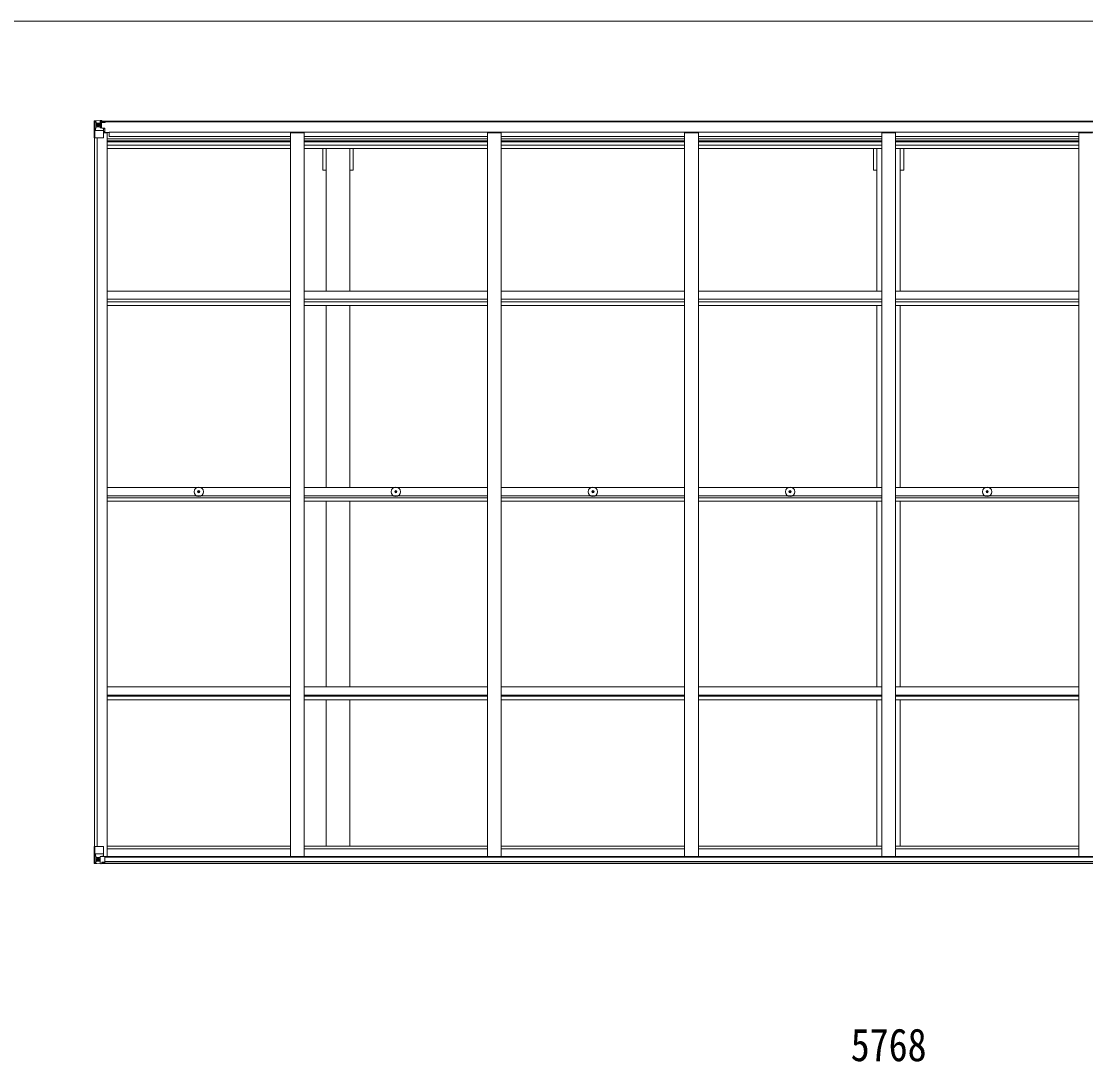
# Model space of a CAD drawing. Units: millimetres at full size, sheet at 1:25; details may follow other scales. Extents: x -6988 to 7066, y -4877 to 4823.
# Drawn here: x -300 to 3566, y 1042 to 4823 of the extents above; entities that cross this region are included whole.
import ezdxf
from ezdxf.enums import TextEntityAlignment as Align

# ---------------------------------------------------------------- set-up
doc = ezdxf.new("R2010")
doc.units = ezdxf.units.MM
doc.header["$LTSCALE"] = 25
for name, color, linetype, lineweight in [('0-1_本体', 4, 'Continuous', 9), ('0-2_部品', 7, 'Continuous', 9), ('0-A_寸法', 6, 'Continuous', 9), ('F-0_240', 7, 'Continuous', 9)]:
    doc.layers.add(name, color=color, linetype=linetype, lineweight=lineweight)
doc.styles.add('ＭＳ ゴシック', font='')
doc.styles.get('ＭＳ ゴシック').set_extended_font_data('MS Gothic')

msp = doc.modelspace()

# ---------------------------------------------------------------- linework, layer by layer
at = {"layer": '0-1_本体'}
for p, q in [((5712.63, 4459.92), (-12.37, 4459.92)), ((5712.64, 4457.86), (-12.37, 4457.86)), ((-1.87, 4417.63), (11.13, 4417.63)), ((11.13, 1787.71), (11.13, 4417.63)), ((18.63, 4404.59), (18.63, 4419.66)), ((18.63, 4419.66), (5681.63, 4419.66)), ((677.13, 4417.63), (727.13, 4417.63)), ((677.13, 1787.71), (677.13, 4417.63)), ((727.13, 1787.71), (727.13, 4417.63)), ((1393.13, 4417.63), (1443.13, 4417.63)), ((1393.13, 1787.71), (1393.13, 4417.63)), ((1443.13, 1787.71), (1443.13, 4417.63)), ((2109.13, 4417.63), (2159.13, 4417.63)), ((2109.13, 1787.71), (2109.13, 4417.63)), ((2159.13, 1787.71), (2159.13, 4417.63)), ((2825.13, 4417.63), (2875.13, 4417.63)), ((2825.13, 1787.71), (2825.13, 4417.63)), ((2875.13, 1787.71), (2875.13, 4417.63)), ((3541.13, 4417.63), (3591.13, 4417.63)), ((3541.13, 1787.71), (3541.13, 4417.63)), ((-33.87, 1824.06), (-33.87, 4399.15)), ((-24.87, 1824.06), (-24.87, 4399.15)), ((-24.17, 1824.06), (-24.17, 4399.15)), ((677.13, 4395.22), (11.13, 4395.22)), ((11.13, 4388.15), (677.13, 4388.15)), ((677.13, 4384.36), (11.13, 4384.36)), ((677.13, 4373.02), (11.13, 4373.02)), ((677.13, 4404.59), (18.63, 4404.59)), ((1393.13, 4404.59), (727.13, 4404.59)), ((1393.13, 4395.22), (727.13, 4395.22)), ((727.13, 4388.15), (1393.13, 4388.15)), ((1393.13, 4384.36), (727.13, 4384.36)), ((1393.13, 4373.02), (727.13, 4373.02)), ((2109.13, 4404.59), (1443.13, 4404.59)), ((2109.13, 4395.22), (1443.13, 4395.22)), ((1443.13, 4388.15), (2109.13, 4388.15)), ((2109.13, 4384.36), (1443.13, 4384.36)), ((2109.13, 4373.02), (1443.13, 4373.02)), ((2825.13, 4404.59), (2159.13, 4404.59)), ((2825.13, 4395.22), (2159.13, 4395.22)), ((2159.13, 4388.15), (2825.13, 4388.15)), ((2825.13, 4384.36), (2159.13, 4384.36)), ((2825.13, 4373.02), (2159.13, 4373.02)), ((3541.13, 4404.59), (2875.13, 4404.59)), ((3541.13, 4395.22), (2875.13, 4395.22)), ((2875.13, 4388.15), (3541.13, 4388.15)), ((3541.13, 4384.36), (2875.13, 4384.36)), ((3541.13, 4373.02), (2875.13, 4373.02)), ((677.13, 4360.19), (11.13, 4360.19)), ((1393.13, 4360.19), (727.13, 4360.19)), ((807.63, 3842.62), (807.63, 4360.19)), ((892.63, 3842.62), (892.63, 4360.19)), ((905.13, 4281.42), (905.13, 4360.19)), ((2109.13, 4360.19), (1443.13, 4360.19)), ((2825.13, 4360.19), (2159.13, 4360.19)), ((2807.63, 3842.62), (2807.63, 4360.19)), ((3541.13, 4360.19), (2875.13, 4360.19)), ((2892.63, 3842.62), (2892.63, 4360.19)), ((2905.13, 4281.42), (2905.13, 4360.19)), ((905.13, 4281.42), (892.63, 4281.42)), ((2905.13, 4281.42), (2892.63, 4281.42)), ((677.13, 3842.33), (11.13, 3842.33)), ((1393.13, 3842.33), (727.13, 3842.33)), ((2109.13, 3842.33), (1443.13, 3842.33)), ((2825.13, 3842.33), (2159.13, 3842.33)), ((3541.13, 3842.33), (2875.13, 3842.33)), ((677.13, 3813.36), (11.13, 3813.36)), ((677.13, 3803.25), (11.13, 3803.25)), ((677.13, 3790.39), (11.13, 3790.39)), ((1393.13, 3813.36), (727.13, 3813.36)), ((1393.13, 3803.25), (727.13, 3803.25)), ((1393.13, 3790.39), (727.13, 3790.39)), ((807.63, 3127.84), (807.63, 3790.67)), ((892.63, 3127.84), (892.63, 3790.67)), ((2109.13, 3813.36), (1443.13, 3813.36)), ((2109.13, 3803.25), (1443.13, 3803.25)), ((2109.13, 3790.39), (1443.13, 3790.39)), ((2825.13, 3813.36), (2159.13, 3813.36)), ((2825.13, 3803.25), (2159.13, 3803.25)), ((2825.13, 3790.39), (2159.13, 3790.39)), ((2807.63, 3127.84), (2807.63, 3790.67)), ((3541.13, 3813.36), (2875.13, 3813.36)), ((3541.13, 3803.25), (2875.13, 3803.25)), ((3541.13, 3790.39), (2875.13, 3790.39)), ((2892.63, 3127.84), (2892.63, 3790.67)), ((677.13, 3127.92), (11.13, 3127.92)), ((677.13, 3098.49), (11.13, 3098.49)), ((1393.13, 3127.92), (727.13, 3127.92)), ((1393.13, 3098.49), (727.13, 3098.49)), ((2109.13, 3127.92), (1443.13, 3127.92)), ((2109.13, 3098.49), (1443.13, 3098.49)), ((2825.13, 3127.92), (2159.13, 3127.92)), ((2825.13, 3098.49), (2159.13, 3098.49)), ((3541.13, 3127.92), (2875.13, 3127.92)), ((2875.13, 3127.92), (2877.63, 3127.92)), ((3541.13, 3098.49), (2875.13, 3098.49)), ((677.13, 3091.28), (11.13, 3091.28)), ((677.13, 3078.31), (11.13, 3078.31)), ((1393.13, 3091.28), (727.13, 3091.28)), ((1393.13, 3078.31), (727.13, 3078.31)), ((807.63, 2403.93), (807.63, 3078.3)), ((892.63, 2403.93), (892.63, 3078.3)), ((2109.13, 3091.28), (1443.13, 3091.28)), ((2109.13, 3078.31), (1443.13, 3078.31)), ((2825.13, 3091.28), (2159.13, 3091.28)), ((2825.13, 3078.31), (2159.13, 3078.31)), ((2807.63, 2403.93), (2807.63, 3078.3)), ((3541.13, 3091.28), (2875.13, 3091.28)), ((2875.13, 3078.37), (2877.63, 3078.37)), ((3541.13, 3078.31), (2875.13, 3078.31)), ((2892.63, 2403.93), (2892.63, 3078.3)), ((677.13, 2403.98), (11.13, 2403.98)), ((1393.13, 2403.98), (727.13, 2403.98)), ((2109.13, 2403.98), (1443.13, 2403.98)), ((2825.13, 2403.98), (2159.13, 2403.98)), ((3541.13, 2403.98), (2875.13, 2403.98)), ((677.13, 2374.2), (11.13, 2374.2)), ((677.13, 2370.22), (11.13, 2370.22)), ((1393.13, 2374.2), (727.13, 2374.2)), ((1393.13, 2370.22), (727.13, 2370.22)), ((2109.13, 2374.2), (1443.13, 2374.2)), ((2109.13, 2370.22), (1443.13, 2370.22)), ((2825.13, 2374.2), (2159.13, 2374.2)), ((2825.13, 2370.22), (2159.13, 2370.22)), ((3541.13, 2374.2), (2875.13, 2374.2)), ((3541.13, 2370.22), (2875.13, 2370.22)), ((677.13, 2357.2), (11.13, 2357.2)), ((1393.13, 2357.2), (727.13, 2357.2)), ((807.63, 1824.95), (807.63, 2356.86)), ((892.63, 1824.95), (892.63, 2356.86)), ((2109.13, 2357.2), (1443.13, 2357.2)), ((2825.13, 2357.2), (2159.13, 2357.2)), ((2807.63, 1824.95), (2807.63, 2356.86)), ((3541.13, 2357.2), (2875.13, 2357.2)), ((2892.63, 1824.95), (2892.63, 2356.86)), ((677.13, 1824.95), (10.82, 1824.95)), ((1393.13, 1824.95), (727.13, 1824.95)), ((2109.13, 1824.95), (1443.13, 1824.95)), ((2825.13, 1824.95), (2159.13, 1824.95)), ((3541.13, 1824.95), (2875.13, 1824.95)), ((2.09, 1787.71), (5698.17, 1787.71)), ((2.63, 1785.35), (5697.63, 1785.35)), ((677.13, 1815.82), (10.55, 1815.82)), ((1393.13, 1815.82), (727.13, 1815.82)), ((2109.13, 1815.82), (1443.13, 1815.82)), ((2825.13, 1815.82), (2159.13, 1815.82)), ((3541.13, 1815.82), (2875.13, 1815.82)), ((-7.37, 1763.21), (5707.63, 1763.21)), ((-7.37, 1762.26), (5707.63, 1762.26)), ((2.63, 1769.7), (5697.63, 1769.7))]:
    msp.add_line(p, q, dxfattribs=at)
for points in [[(807.63, 4281.42), (795.13, 4281.42), (795.13, 4360.19)], [(2807.63, 4281.42), (2795.13, 4281.42), (2795.13, 4360.19)]]:
    msp.add_lwpolyline(points, dxfattribs=at)
at = {"layer": '0-2_部品'}
for p, q in [((-35.87, 4459.87), (-35.87, 4459.83)), ((-34.93, 4460.87), (-34.93, 4460.87)), ((-34.93, 4460.83), (-34.93, 4460.87)), ((-25.96, 4461.26), (-33.88, 4460.79)), ((-33.02, 4459.81), (-33.03, 4459.75)), ((-33.03, 4399.16), (-33.03, 4459.75)), ((-29.06, 4456.37), (-31.79, 4460.04)), ((-28.2, 4452.86), (-25.87, 4452.92)), ((-28.2, 4439.39), (-28.2, 4452.86)), ((-13.87, 4462.05), (-25.87, 4461.26)), ((-25.87, 4452.92), (-13.87, 4452.92)), ((-14.87, 4452.92), (-13.87, 4452.92)), ((-7.37, 4462.56), (-13.87, 4462.16)), ((-13.87, 4436.06), (-13.87, 4462.16)), ((-13.87, 4461.28), (-7.37, 4461.67)), ((-12.37, 4456.45), (-13.87, 4456.45)), ((-12.37, 4452.92), (-13.87, 4452.92)), ((-7.37, 4460.75), (-12.37, 4460.66)), ((-11.87, 4456.09), (-12.37, 4456.09)), ((-8.37, 4451.16), (-12.37, 4451.16)), ((-12.26, 4454.79), (-8.37, 4454.79)), ((-11.87, 4457.12), (-11.87, 4455.17)), ((-3.87, 4457.12), (-11.87, 4457.12)), ((-3.87, 4457.09), (-11.87, 4457.09)), ((-1.87, 4455.25), (-11.87, 4455.17)), ((-11.87, 4455), (-11.87, 4455.17)), ((-11.87, 4455.17), (-11.87, 4455.17)), ((-8.37, 4435.06), (-8.37, 4455.03)), ((-7.37, 4461.67), (-7.37, 4462.56)), ((-7.37, 4461.16), (-7.37, 4461.67)), ((-7.37, 4461.16), (-7.37, 4460.75)), ((-7.37, 4460.75), (-7.37, 4459.93)), ((-5.37, 4457.87), (-5.37, 4457.12)), ((-2.37, 4460.36), (-2.37, 4459.93)), ((-2.07, 4460.36), (-2.37, 4460.36)), ((-2.07, 4460.36), (-0.38, 4459.93)), ((-1.87, 4456.86), (3.13, 4456.86)), ((-1.87, 4455.25), (-1.87, 4456.86)), ((3.13, 4457.87), (3.13, 4456.86)), ((3.13, 4456.86), (4.13, 4456.86)), ((4.13, 4456.86), (4.13, 4457.87)), ((4.13, 4456.86), (4.13, 4455.3)), ((4.13, 4455.18), (4.13, 4455.3)), ((-32.48, 4426.04), (-28.34, 4438.13)), ((-32.48, 4426.04), (-25.87, 4425.83)), ((-25.87, 4439.36), (-28.2, 4439.39)), ((-25.87, 4439.36), (-13.87, 4439.36)), ((-25.87, 4439.36), (-25.87, 4439.36)), ((-25.87, 4425.83), (-1.87, 4425.83)), ((-20.39, 4445.72), (-20.39, 4444.76)), ((-12.37, 4439.36), (-13.87, 4439.36)), ((-13.04, 4435.81), (-2.69, 4434.15)), ((-13.04, 4435.17), (-13.04, 4435.81)), ((-2.69, 4433.52), (-13.04, 4435.17)), ((-8.37, 4442.96), (-12.37, 4442.96)), ((-2.69, 4434.15), (-2.69, 4433.52)), ((-2.42, 4434.07), (1.63, 4434.04)), ((-1.87, 4400.16), (-1.87, 4433.26)), ((2.63, 4422.16), (-1.87, 4422.16)), ((18.63, 4418.24), (-1.87, 4418.24)), ((2.63, 4434.03), (1.63, 4434.04)), ((1.63, 4432.31), (2.63, 4432.31)), ((2.63, 4418.24), (2.63, 4434.03)), ((-33.03, 4399.16), (-2.87, 4399.16)), ((341.89, 3113.71), (342.99, 3113.73)), ((341.89, 3112.71), (342.99, 3112.69)), ((342.99, 3113.73), (343.51, 3113.83)), ((342.99, 3112.69), (343.51, 3112.59)), ((343.61, 3114.35), (343.51, 3113.83)), ((343.61, 3112.08), (343.51, 3112.59)), ((343.63, 3115.46), (343.61, 3114.35)), ((343.63, 3110.97), (343.61, 3112.08)), ((344.63, 3115.46), (344.65, 3114.35)), ((344.63, 3110.97), (344.65, 3112.08)), ((344.65, 3114.35), (344.75, 3113.83)), ((344.65, 3112.08), (344.75, 3112.59)), ((345.27, 3113.73), (344.75, 3113.83)), ((345.27, 3112.69), (344.75, 3112.59)), ((346.38, 3113.71), (345.27, 3113.73)), ((346.38, 3112.71), (345.27, 3112.69)), ((1057.89, 3113.71), (1058.99, 3113.73)), ((1057.89, 3112.71), (1058.99, 3112.69)), ((1058.99, 3113.73), (1059.51, 3113.83)), ((1058.99, 3112.69), (1059.51, 3112.59)), ((1059.61, 3114.35), (1059.51, 3113.83)), ((1059.61, 3112.08), (1059.51, 3112.59)), ((1059.63, 3115.46), (1059.61, 3114.35)), ((1059.63, 3110.97), (1059.61, 3112.08)), ((1060.63, 3115.46), (1060.65, 3114.35)), ((1060.63, 3110.97), (1060.65, 3112.08)), ((1060.65, 3114.35), (1060.75, 3113.83)), ((1060.65, 3112.08), (1060.75, 3112.59)), ((1061.27, 3113.73), (1060.75, 3113.83)), ((1061.27, 3112.69), (1060.75, 3112.59)), ((1062.38, 3113.71), (1061.27, 3113.73)), ((1062.38, 3112.71), (1061.27, 3112.69)), ((1773.89, 3113.71), (1774.99, 3113.73)), ((1773.89, 3112.71), (1774.99, 3112.69)), ((1774.99, 3113.73), (1775.51, 3113.83)), ((1774.99, 3112.69), (1775.51, 3112.59)), ((1775.61, 3114.35), (1775.51, 3113.83)), ((1775.61, 3112.08), (1775.51, 3112.59)), ((1775.63, 3115.46), (1775.61, 3114.35)), ((1775.63, 3110.97), (1775.61, 3112.08)), ((1776.63, 3115.46), (1776.65, 3114.35)), ((1776.63, 3110.97), (1776.65, 3112.08)), ((1776.65, 3114.35), (1776.75, 3113.83)), ((1776.65, 3112.08), (1776.75, 3112.59)), ((1777.27, 3113.73), (1776.75, 3113.83)), ((1777.27, 3112.69), (1776.75, 3112.59)), ((1778.38, 3113.71), (1777.27, 3113.73)), ((1778.38, 3112.71), (1777.27, 3112.69)), ((2489.89, 3113.71), (2490.99, 3113.73)), ((2489.89, 3112.71), (2490.99, 3112.69)), ((2490.99, 3113.73), (2491.51, 3113.83)), ((2490.99, 3112.69), (2491.51, 3112.59)), ((2491.61, 3114.35), (2491.51, 3113.83)), ((2491.61, 3112.08), (2491.51, 3112.59)), ((2491.63, 3115.46), (2491.61, 3114.35)), ((2491.63, 3110.97), (2491.61, 3112.08)), ((2492.63, 3115.46), (2492.65, 3114.35)), ((2492.63, 3110.97), (2492.65, 3112.08)), ((2492.65, 3114.35), (2492.75, 3113.83)), ((2492.65, 3112.08), (2492.75, 3112.59)), ((2493.27, 3113.73), (2492.75, 3113.83)), ((2493.27, 3112.69), (2492.75, 3112.59)), ((2494.38, 3113.71), (2493.27, 3113.73)), ((2494.38, 3112.71), (2493.27, 3112.69)), ((3205.89, 3113.71), (3206.99, 3113.73)), ((3205.89, 3112.71), (3206.99, 3112.69)), ((3206.99, 3113.73), (3207.51, 3113.83)), ((3206.99, 3112.69), (3207.51, 3112.59)), ((3207.61, 3114.35), (3207.51, 3113.83)), ((3207.61, 3112.08), (3207.51, 3112.59)), ((3207.63, 3115.46), (3207.61, 3114.35)), ((3207.63, 3110.97), (3207.61, 3112.08)), ((3208.63, 3115.46), (3208.65, 3114.35)), ((3208.63, 3110.97), (3208.65, 3112.08)), ((3208.65, 3114.35), (3208.75, 3113.83)), ((3208.65, 3112.08), (3208.75, 3112.59)), ((3209.27, 3113.73), (3208.75, 3113.83)), ((3209.27, 3112.69), (3208.75, 3112.59)), ((3210.38, 3113.71), (3209.27, 3113.73)), ((3210.38, 3112.71), (3209.27, 3112.69)), ((-35.87, 1824.07), (-2.87, 1824.07)), ((-35.87, 1763.36), (-35.87, 1824.07)), ((-33.03, 1824.07), (-33.03, 1763.48)), ((-1.87, 1823.07), (-1.87, 1789.97)), ((-32.48, 1797.18), (-25.87, 1797.4)), ((-32.48, 1797.18), (-28.34, 1785.1)), ((-25.87, 1783.87), (-28.2, 1783.84)), ((-28.2, 1783.84), (-28.2, 1770.36)), ((-25.87, 1797.4), (-1.87, 1797.4)), ((-25.87, 1783.87), (-25.87, 1783.87)), ((-13.87, 1783.87), (-25.87, 1783.87)), ((-13.87, 1787.85), (-7.37, 1787.85)), ((-13.87, 1787.85), (-13.87, 1761.07)), ((-2.69, 1789.71), (-13.04, 1788.06)), ((-13.04, 1788.06), (-13.04, 1787.85)), ((-10.35, 1787.85), (-2.69, 1789.07)), ((-7.37, 1787.85), (1.63, 1787.82)), ((-2.69, 1789.07), (-2.69, 1789.71)), ((2.63, 1786.91), (2.63, 1766.76)), ((-34.93, 1762.4), (-34.93, 1762.35)), ((-25.96, 1761.97), (-33.88, 1762.44)), ((-33.02, 1763.41), (-33.03, 1763.48)), ((-29.06, 1766.86), (-31.79, 1763.19)), ((-28.2, 1770.36), (-25.87, 1770.3)), ((-25.87, 1770.31), (-13.87, 1770.31)), ((-13.87, 1761.18), (-25.87, 1761.96)), ((-21.35, 1777.51), (-21.35, 1778.47)), ((-7.37, 1760.67), (-7.37, 1766.61)), ((1.63, 1766.04), (-7.37, 1765.99))]:
    msp.add_line(p, q, dxfattribs=at)
for points in [[(-35.87, 4459.83), (-35.87, 4399.16), (-33.03, 4399.16)], [(-34.93, 4460.87), (-25.87, 4461.43), (-13.87, 4462.16)], [(-22.31, 4446.68), (-23.27, 4446.68), (-23.27, 4447.64), (-22.31, 4447.64)], [(-21.35, 4448.6), (-21.35, 4449.56), (-20.39, 4449.56), (-20.39, 4448.6)], [(-19.43, 4447.64), (-18.47, 4447.64), (-18.47, 4446.68), (-19.43, 4446.68)], [(-7.37, 4461.16), (-12.37, 4461.16), (-12.37, 4435.7)], [(-11.87, 4456.09), (-3.87, 4456.09), (-3.87, 4457.87)], [(3.13, 4455.13), (-11.87, 4455), (-11.87, 4455)], [(-1.87, 4455.25), (-1.87, 4455.24), (4.13, 4455.3)], [(-20.39, 4444.76), (-21.35, 4444.76), (-21.35, 4445.72)], [(1.63, 4434.04), (1.63, 4432.31), (-1.87, 4432.29)], [(-34.93, 1762.35), (-25.87, 1761.8), (-7.37, 1760.67)], [(-22.31, 1775.59), (-23.27, 1775.59), (-23.27, 1776.55), (-22.31, 1776.55)], [(-21.35, 1778.47), (-20.39, 1778.47), (-20.39, 1777.51)], [(-20.39, 1774.63), (-20.39, 1773.67), (-21.35, 1773.67), (-21.35, 1774.63)], [(-19.43, 1776.55), (-18.47, 1776.55), (-18.47, 1775.59), (-19.43, 1775.59)], [(2.63, 1766.76), (2.62, 1766.65), (-7.37, 1766.61)]]:
    msp.add_lwpolyline(points, dxfattribs=at)
for centre, radius in [((-20.87, 4447.16), 5.3), ((344.13, 3113.21), 17), ((344.13, 3113.21), 4), ((1060.13, 3113.21), 17), ((1060.13, 3113.21), 4), ((1776.13, 3113.21), 17), ((1776.13, 3113.21), 4), ((2492.13, 3113.21), 17), ((2492.13, 3113.21), 4), ((3208.13, 3113.21), 17), ((3208.13, 3113.21), 4), ((-20.87, 1776.07), 5.3)]:
    msp.add_circle(centre, radius, dxfattribs=at)
for centre, radius, start, end in [((-34.87, 4459.88), 1, 93.50017, 180.00079), ((-34.87, 4459.87), 0.999, 93.4424, 179.95083), ((-34.87, 4459.83), 0.999, 93.4424, 179.95083), ((-33.72, 4473.48), 12.7, 269.24466, 275.10311), ((-31.74, 4459.87), 1.28, 131.17831, 182.45895), ((-22.31, 4448.6), 0.96, 270, 0), ((-22.31, 4445.72), 0.96, 0, 90), ((-19.43, 4448.6), 0.96, 180, 270), ((-19.43, 4445.72), 0.96, 90, 180), ((-11.87, 4457.62), 0.5, 179.99802, 269.99691), ((-11.87, 4457.59), 0.5, 180.00109, 270.00109), ((-11.87, 4454.67), 0.5, 90.52895, 180.04464), ((-11.86, 4454.49), 0.513, 91.88028, 181.04707), ((3.27, 4462.82), 7.69, 268.96999, 276.43426), ((-12.93, 4436.74), 0.937, 182.32209, 263.26766), ((-12.93, 4436.1), 0.937, 182.32209, 263.26766), ((-2.8, 4433.22), 0.937, 2.32209, 83.26766), ((-2.8, 4432.59), 0.937, 2.32209, 83.26766), ((-2.87, 4400.16), 1, 270, 0), ((344.13, 3113.21), 2.3, 167.44414, 192.55586), ((344.13, 3113.21), 2.3, 77.44414, 102.55586), ((344.13, 3113.21), 2.3, 257.44414, 282.55586), ((344.13, 3113.21), 2.3, 347.44414, 12.55586), ((1060.13, 3113.21), 2.3, 167.44414, 192.55586), ((1060.13, 3113.21), 2.3, 77.44414, 102.55586), ((1060.13, 3113.21), 2.3, 257.44414, 282.55586), ((1060.13, 3113.21), 2.3, 347.44414, 12.55586), ((1776.13, 3113.21), 2.3, 167.44414, 192.55586), ((1776.13, 3113.21), 2.3, 77.44414, 102.55586), ((1776.13, 3113.21), 2.3, 257.44414, 282.55586), ((1776.13, 3113.21), 2.3, 347.44414, 12.55586), ((2492.13, 3113.21), 2.3, 167.44414, 192.55586), ((2492.13, 3113.21), 2.3, 77.44414, 102.55586), ((2492.13, 3113.21), 2.3, 257.44414, 282.55586), ((2492.13, 3113.21), 2.3, 347.44414, 12.55586), ((3208.13, 3113.21), 2.3, 167.44414, 192.55586), ((3208.13, 3113.21), 2.3, 77.44414, 102.55586), ((3208.13, 3113.21), 2.3, 257.44414, 282.55586), ((3208.13, 3113.21), 2.3, 347.44414, 12.55586), ((-2.87, 1823.07), 1, 0, 90), ((-12.93, 1787.12), 0.937, 96.73234, 129.06602), ((-2.8, 1790.64), 0.937, 276.73234, 357.67791), ((-2.8, 1790.01), 0.937, 276.73234, 357.67791), ((-34.87, 1763.4), 0.999, 180.04917, 266.5576), ((-34.87, 1763.36), 0.999, 180.04917, 266.5576), ((-34.87, 1763.35), 1, 179.99921, 266.49983), ((-33.72, 1749.75), 12.7, 84.89689, 90.75534), ((-31.74, 1763.36), 1.28, 177.54105, 228.82169), ((-22.31, 1777.51), 0.96, 270, 0), ((-22.31, 1774.63), 0.96, 0, 90), ((-19.43, 1777.51), 0.96, 180, 270), ((-19.43, 1774.63), 0.96, 90, 180)]:
    msp.add_arc(centre, radius, start, end, dxfattribs=at)
for centre, major_axis, ratio, start_param, end_param in [((166.07, 4473.18), (201, 12.36), 0.060933, 3.1373463, 3.1378449), ((-32.93, 4460.95), (2, 0.12), 0.060933, 3.1378449, 4.2119296), ((-32.74, 4457.85), (-0.02, 3), 0.466854, 5.5234897, 6.1575023), ((-31.07, 4452.78), (0.03, 5), 0.573921, 4.7320603, 5.5159136), ((-107.62, 4452.92), (81.75, 0), 0.061163, 0, 0.0007725), ((-31.76, 4428.39), (0.85, 2.32), 0.403757, 2.3087461, 3.2744049), ((-29.61, 4439.41), (0, 3), 0.468246, 4.2703918, 4.7058971), ((-31.76, 1794.84), (0.85, -2.32), 0.403757, 3.0087805, 3.9744392), ((-29.61, 1783.81), (0, -3), 0.468246, 1.5772882, 2.0127935), ((1.63, 1786.91), (1, -0.021), 0.906239, 0.0187047, 1.589501), ((-32.93, 1762.28), (2, -0.12), 0.060933, 2.0712557, 3.1453404), ((166.07, 1750.04), (201, -12.36), 0.060933, 3.1453404, 3.145839), ((-32.74, 1765.37), (-0.02, -3), 0.466854, 0.125683, 0.7596956), ((-31.07, 1770.44), (0.03, -5), 0.573921, 0.7672717, 1.551125), ((-107.62, 1770.31), (81.75, 0), 0.061163, 6.2824128, 6.2831853), ((1.63, 1766.75), (1, 0.012), 0.707053, 4.7036637, 6.124411)]:
    msp.add_ellipse(centre, major_axis=major_axis, ratio=ratio, start_param=start_param, end_param=end_param, dxfattribs=at)
at = {"layer": 'F-0_240', "color": 5}
msp.add_line((-6987.88, 4822.79), (6712.12, 4822.79), dxfattribs=at)

# ---------------------------------------------------------------- texts
at = {"layer": '0-A_寸法', "color": 7, "style": 'ＭＳ ゴシック', "width": 0.85}
msp.add_text('5768', height=119.1, dxfattribs=at).set_placement((2712.63, 1007.89), align=Align.BOTTOM_LEFT)

doc.saveas('drawing.dxf')
